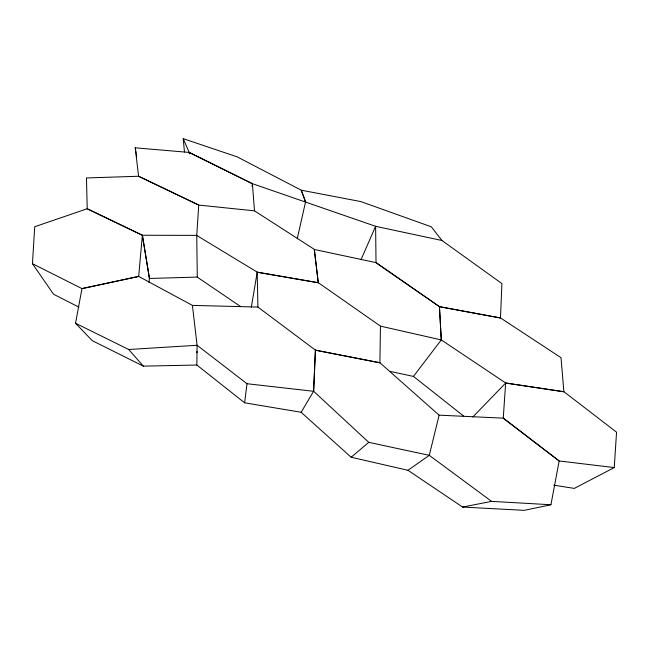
<?xml version="1.0" encoding="UTF-8"?>
<svg xmlns="http://www.w3.org/2000/svg" width="649" height="649" viewBox="0 0 649 649"><rect width="100%" height="100%" fill="white"/><g stroke="black" fill="none" stroke-linecap="round" stroke-linejoin="round"><path stroke-width="0.97" d="M196.996 352.699L197.012 351.458M196.858 365.062L197.077 345.276L192.42 305.395L138.643 276.385L81.961 288.667L75.527 323.267L92.231 340.644L143.332 366.133L196.858 365.038L244.608 402.802L301.112 412.269L351.158 457.245L407.953 470.282L462.591 507.056L524.222 510.349L550.928 504.752L559.154 460.968L503.259 418.134L505.652 383.048L563.949 391.736L616.55 432.185L614.246 467.58L574.284 488.405L553.743 485.16M257.913 306.985L257.199 272.264L318.286 282.68L380.444 326.114L379.9 362.815L315.43 350.144L257.896 307.05L192.42 305.395M301.112 412.269L313.621 391.258L315.406 350.184L379.925 362.767L439.105 415.165L503.235 418.151L559.154 460.968L614.246 467.58M315.43 350.119L313.605 391.29L247.018 383.721L197.077 345.276L128.689 349.495L75.527 323.267M78.845 307.091L53.575 294.257L32.45 263.697L34.721 226.72L87.209 208.759L142.382 235.246L196.744 235.384L197.288 277.147L240.381 306.401M252.104 186.579L252.388 183.675L189.192 152.426L135.227 147.818L138.586 176.244L198.74 205.068L254.505 210.86L314.335 249.37L318.245 282.794L257.223 272.126L196.744 235.457L198.74 205.068L138.586 176.244L86.479 177.964L87.217 208.767L142.382 235.279L149.44 278.47L197.28 277.074M148.921 282.445L149.424 278.38L142.382 235.246L138.667 276.482L81.896 288.562L32.45 263.697M244.608 402.802L247.018 383.721M251.317 307.269L257.223 272.126M297.25 238.751L305.565 201.847L301.225 190.165L237.201 156.88L183.229 138.651L184.462 152.02M439.122 415.149L429.273 455.33L407.961 470.282M360.966 259.811L375.609 226.306L441.953 240.503L501.92 283.581L500.468 318.018L439.503 306.644L376.022 262.723L375.617 226.29M390.268 371.406L413.429 376.428L441.279 339.922L439.454 306.709L376.063 262.634L314.311 249.467L318.278 282.688M472.756 417.064L505.701 382.999L563.876 391.785L561.028 357.688L500.541 317.953L439.438 306.734L441.279 339.922L505.701 382.999M351.158 457.245L368.762 442.35L429.273 455.33L491.609 501.377L550.928 504.752M462.591 507.056L491.609 501.377M380.436 326.123L441.279 339.93M252.388 183.675L375.609 226.306M183.229 138.651L189.192 152.426L252.388 183.732L254.505 210.844M413.454 376.388L463.759 416.163M313.621 391.258L368.762 442.35M128.689 349.495L143.332 366.133M441.945 240.519L431.334 226.809L360.974 201.62L301.217 190.181L305.565 201.847M135.227 147.818L136.039 152.791M136.201 153.789L136.696 156.774M189.184 152.385L189.313 153.91"/></g></svg>
